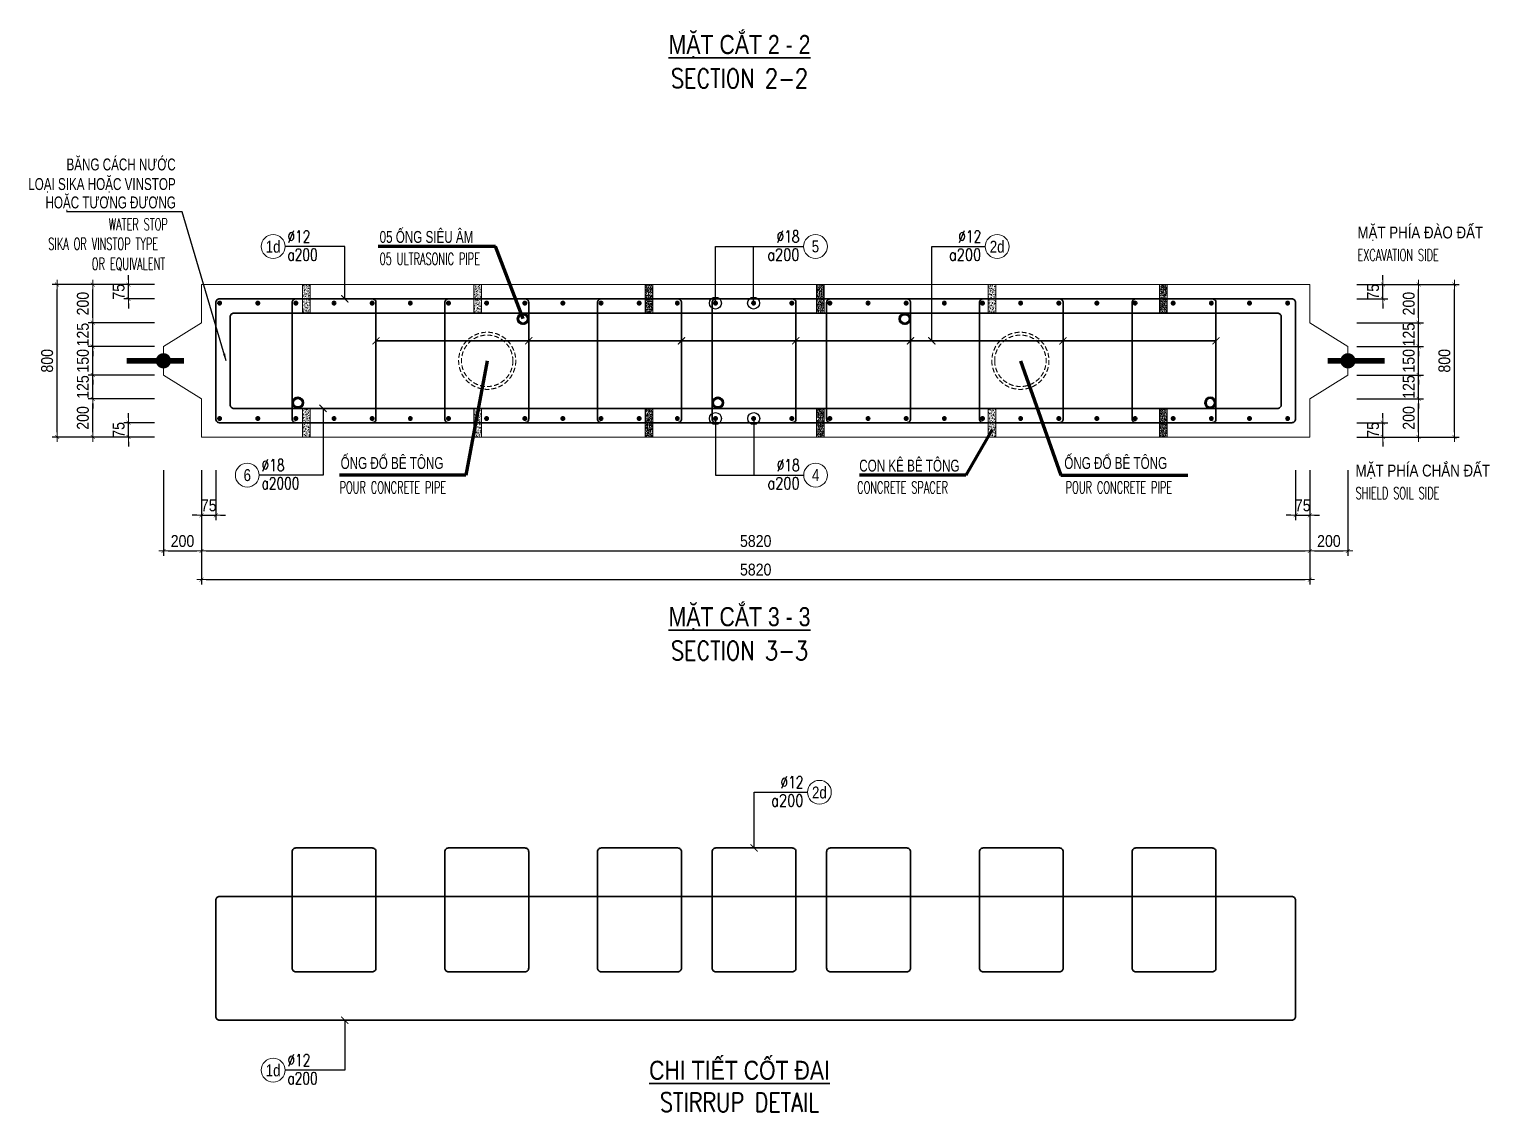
# Model space of a CAD drawing. Header units: millimetres. Extents: x -642477 to 1168880, y -27982 to 330379.
# Drawn here: x 450159 to 473168, y 67599 to 84645 of the extents above; entities that cross this region are included whole.
import ezdxf
from ezdxf.enums import TextEntityAlignment as Align

# ---------------------------------------------------------------- set-up
doc = ezdxf.new("R2010")
doc.units = ezdxf.units.MM
doc.linetypes.add('HIDDEN', pattern=[0.375, 0.25, -0.125])
doc.layers.get('0').update_dxf_attribs({"lineweight": 20})
doc.layers.get('Defpoints').update_dxf_attribs({"color": 151, "lineweight": 9})
for name, color, linetype, lineweight in [('NDC_S_BREAK-LINE', 1, 'Continuous', 15), ('NDC_S_DIAPHGRAM WALL', 3, 'Continuous', 20), ('NDC_S_DIM', 1, 'Continuous', 15), ('NDC_S_ENG TITLE', 3, 'Continuous', 20), ('NDC_S_HATCH MATERIAL', 8, 'Continuous', 13), ('NDC_S_LEADER', 1, 'Continuous', 15), ('NDC_S_LEVEL TEXT', 7, 'Continuous', 20), ('NDC_S_REBAR', 4, 'Continuous', 35), ('NDC_S_VN TEXT', 7, 'Continuous', 20), ('NDC_S_VN TITLE', 6, 'Continuous', 35)]:
    doc.layers.add(name, color=color, linetype=linetype, lineweight=lineweight)
doc.layers.add('NDC_S_REBAR DES.', color=2, linetype='Continuous')
doc.styles.add('ARIAL', font='arial.ttf', dxfattribs={"width": 0.8})
doc.styles.add('NDC_ARIAL', font='arial.ttf', dxfattribs={"width": 0.85})
doc.styles.add('NDC_DIM', font='', dxfattribs={"width": 0.75})
doc.styles.add('NDC_EN TXT', font='romans.shx', dxfattribs={"width": 0.8})
doc.styles.get('NDC_DIM').set_extended_font_data('Dotum')
doc.dimstyles.new('A1-NDC-1-25 (x3)', dxfattribs={"dimscale": 75, "dimtxt": 2.5, "dimasz": 1, "dimexe": 1, "dimexo": 0, "dimgap": 0.8, "dimtad": 1, "dimdec": 0, "dimlfac": 0.333333, "dimdsep": 46, "dimtxsty": 'NDC_ARIAL', "dimblk": 'DIMMARK', "dimcen": 49999.938995, "dimdle": 1.5, "dimclrd": 1, "dimclre": 1, "dimclrt": 3, "dimadec": 0, "dimazin": 0, "dimtfac": 1, "dimtdec": 0, "dimtix": 1, "dimtmove": 2, "dimatfit": 3, "dimfxl": 1, "dimarcsym": 0})
doc.dimstyles.new('NDC_dim_25', dxfattribs={"dimscale": 25, "dimtxt": 2.2, "dimasz": 1.5, "dimexe": 1.5, "dimexo": 2.5, "dimgap": 1, "dimtad": 1, "dimdec": 0, "dimzin": 0, "dimdsep": 46, "dimtxsty": 'NDC_DIM', "dimblk": 'DIMMARK', "dimcen": 0.09, "dimdle": 1.2, "dimclrd": 1, "dimclre": 1, "dimclrt": 3, "dimadec": 0, "dimazin": 0, "dimtfac": 1, "dimtdec": 0, "dimtix": 1, "dimtofl": 0, "dimtmove": 0, "dimatfit": 3, "dimfxl": 6, "dimfxlon": 1, "dimtolj": 1, "dimtzin": 0, "dimarcsym": 0})

# ---------------------------------------------------------------- blocks, each defined once
blk = doc.blocks.new('DIMMARK')
at = {"layer": 'NDC_S_DIM', "color": 1}
blk.add_line((-1.5, 0), (1, 0), dxfattribs=at)
at = {"layer": 'NDC_S_DIM', "color": 2, "const_width": 0.1}
blk.add_lwpolyline([(-0.42, -0.42), (0.42, 0.42)], dxfattribs=at)
blk = doc.blocks.new('*U366')
blk.add_circle((2.5, 0), 2.5)
at = {"layer": 'NDC_S_VN TEXT', "color": 3, "style": 'NDC_EN TXT'}
for tag, width, p in [('DK2', 0.75, (-0.85, 0.85)), ('KC2', 0.8, (-0.85, -2.97))]:
    blk.add_attdef(tag, text='', height=2.5, dxfattribs=dict(at, width=width)).set_placement(p, align=Align.RIGHT)
at = {"layer": 'NDC_S_VN TEXT', "color": 7, "style": 'ARIAL', "width": 0.8}
blk.add_attdef('SH3', text='', height=2.5, dxfattribs=at).set_placement((2.5, 0), align=Align.MIDDLE)
blk = doc.blocks.new('*U367')
blk.add_circle((-2.5, 0), 2.5)
at = {"layer": 'NDC_S_VN TEXT', "color": 3, "style": 'NDC_EN TXT', "width": 0.75}
for tag, p in [('DK1', (0.5, 0.85)), ('KC1', (0.5, -2.97))]:
    blk.add_attdef(tag, p, '', height=2.5, dxfattribs=at)
at = {"layer": 'NDC_S_VN TEXT', "color": 7, "style": 'ARIAL', "width": 0.8}
blk.add_attdef('SH2', text='', height=2.5, dxfattribs=at).set_placement((-2.5, 0), align=Align.MIDDLE)
blk = doc.blocks.new('Ong sieu am')
at = {"layer": 'NDC_S_HATCH MATERIAL'}
h = blk.add_hatch(dxfattribs=at)
h.set_pattern_fill('ANSI31', color=256, scale=20)
h.set_pattern_definition([(45, (0, 0), (-1.76776695, 1.76776695), [])])
h.paths.add_polyline_path([(-7119.3, 51158.9, 1), (-7179.3, 51158.9, 1)])
h.paths.add_polyline_path([(-7171.3, 51158.9, -1), (-7127.3, 51158.9, -1)], flags=16)
at = {"layer": 'NDC_S_REBAR DES.'}
for radius in [30, 22]:
    blk.add_circle((-7149.3, 51158.9), radius, dxfattribs=at)
blk = doc.blocks.new('ong do BT')
at = {"layer": 'NDC_S_HATCH MATERIAL', "linetype": 'HIDDEN', "ltscale": 100}
for radius in [150, 135]:
    blk.add_circle((-6323.7, 51237.8), radius, dxfattribs=at)
blk = doc.blocks.new('con ke BT')
at = {"layer": 'NDC_S_HATCH MATERIAL'}
h = blk.add_hatch(dxfattribs=at)
h.set_pattern_fill('AR-CONC', color=256, scale=2)
h.set_pattern_definition([(50, (0, 0), (14.3452037, -1.2550427), [1.5, -16.5]), (355, (0, 0), (-2.7750267, 15.0438427), [1.2, -13.2]), (100.451444, (1.195, -0.105), (11.570177, 13.7888), [1.274804, -14.0228422]), (46.1842, (0, 4), (21.3448266, -3.3103856), [2.25, -24.75]), (96.635635, (1.779, 3.724), (18.693239, 19.482372), [1.912207, -21.034275]), (351.184164, (0, 4), (18.693239, 19.482372), [1.8, -19.8]), (21, (2, 3), (11.938141, -8.0523778), [1.5, -16.5]), (326, (2, 3), (4.8663066, 14.503001), [1.2, -13.2]), (71.451445, (2.995, 2.329), (16.8044475, 6.450623), [1.274804, -14.0228422]), (37.5, (0, 0), (0.2431971, 6.6578771), [0, -13.04, 0, -13.4, 0, -13.25]), (7.5, (0, 0), (5.2613907, 7.8882342), [0, -7.64, 0, -12.74, 0, -5.05]), (327.5, (-4.46, 0), (10.6764487, -0.45109743), [0, -5, 0, -15.6, 0, -20.7]), (317.5, (-6.46, 0), (11.6637234, 2.0020996), [0, -6.5, 0, -10.36, 0, -14.7])])
h.paths.add_polyline_path([(-7076.9, 51430.9), (-7116.9, 51430.9), (-7116.9, 51280.9), (-7076.9, 51280.9)])
at = {"layer": 'NDC_S_BREAK-LINE'}
blk.add_lwpolyline([(-7116.9, 51430.9), (-7116.9, 51280.9), (-7076.9, 51280.9), (-7076.9, 51430.9)], close=True, dxfattribs=at)
blk = doc.blocks.new('*U731')
at = {"layer": 'NDC_S_LEADER', "xscale": 3, "yscale": 3, "zscale": 3}
blk.add_blockref('con ke BT', (21291, -154068), dxfattribs=at)
blk = doc.blocks.new('*U732')
at = {"layer": 'NDC_S_DIM', "color": 0, "linetype": 'ByBlock', "lineweight": -2, "transparency": 16777216}
for p in [(0, 0), (2700, 0), (5400, 0), (8100, 0), (10800, 0), (13500, 0)]:
    blk.add_blockref('*U731', p, dxfattribs=at)
blk = doc.blocks.new('*U733')
at = {"layer": 'NDC_S_LEADER', "xscale": 3, "yscale": 3, "zscale": 3}
blk.add_blockref('con ke BT', (21291, -154068), dxfattribs=at)
blk = doc.blocks.new('*U734')
at = {"layer": 'NDC_S_DIM', "color": 0, "linetype": 'ByBlock', "lineweight": -2, "transparency": 16777216}
for p in [(0, 0), (2700, 0), (5400, 0), (8100, 0), (10800, 0), (13500, 0)]:
    blk.add_blockref('*U733', p, dxfattribs=at)
blk = doc.blocks.new('kata_block_THEP')
at = {"layer": 'NDC_S_REBAR', "color": 0}
for p, q in [((-0.5, 0), (0.5, 0)), ((-0.35, 0.35), (0.35, -0.35)), ((0.35, 0.35), (-0.35, -0.35)), ((0, 0.5), (0, -0.5))]:
    blk.add_line(p, q, dxfattribs=at)
at = {"layer": 'NDC_S_REBAR', "color": 0, "const_width": 0.0833}
blk.add_lwpolyline([(-0.5, 0, 1), (0.5, 0, 1), (-0.5, 0, 1)], format="xyb", dxfattribs=at)
blk = doc.blocks.new('*U735')
at = {"layer": 'NDC_S_REBAR', "ltscale": 80, "xscale": 72, "yscale": 72, "zscale": 72}
blk.add_blockref('kata_block_THEP', (0, 0), dxfattribs=at)
blk = doc.blocks.new('*U736')
at = {"layer": 'NDC_S_LEVEL TEXT', "color": 0, "linetype": 'ByBlock', "lineweight": -2, "transparency": 16777216}
for p in [(0, 0), (600.9, 0), (1201.8, 0), (1802.7, 0), (2403.6, 0), (3004.5, 0), (3605.4, 0), (4206.3, 0), (4807.2, 0), (5408.1, 0), (6009, 0), (6609.9, 0), (7210.8, 0), (7811.7, 0), (8412.6, 0), (9013.5, 0), (9614.4, 0), (10215.3, 0), (10816.2, 0), (11417.1, 0), (12018, 0), (12618.9, 0), (13219.8, 0), (13820.7, 0), (14421.6, 0), (15022.5, 0), (15623.4, 0), (16224.3, 0), (16825.2, 0)]:
    blk.add_blockref('*U735', p, dxfattribs=at)
blk = doc.blocks.new('*D737')
at = {"layer": 'Defpoints', "color": 0, "ltscale": 100, "transparency": 16777216}
for p in [(471076, 78824), (472047, 78824), (471076, 78224)]:
    blk.add_point(p, dxfattribs=at)
at = {"layer": 'NDC_S_DIM', "color": 1, "lineweight": -2, "ltscale": 100, "transparency": 16777216}
for p, q in [((471076, 78824), (472122, 78824)), ((472047, 78299), (472047, 78749)), ((471076, 78224), (472122, 78224))]:
    blk.add_line(p, q, dxfattribs=at)
at = {"layer": 'NDC_S_DIM', "color": 1, "lineweight": -2, "ltscale": 100, "transparency": 16777216, "xscale": 75, "yscale": 75, "zscale": 75}
for p, rotation in [((472047, 78824), 90), ((472047, 78224), 270)]:
    blk.add_blockref('DIMMARK', p, dxfattribs=dict(at, rotation=rotation))
at = {"layer": 'NDC_S_DIM', "color": 3, "ltscale": 100, "transparency": 16777216, "insert": (471892, 78524), "char_height": 187.5, "attachment_point": 5, "rotation": 90, "style": 'NDC_ARIAL'}
blk.add_mtext('200', dxfattribs=at)
blk = doc.blocks.new('*D738')
at = {"layer": 'Defpoints', "color": 0, "ltscale": 100, "transparency": 16777216}
for p in [(471076, 79199), (472047, 79199), (471076, 78824)]:
    blk.add_point(p, dxfattribs=at)
at = {"layer": 'NDC_S_DIM', "color": 1, "lineweight": -2, "ltscale": 100, "transparency": 16777216}
for p, q in [((471076, 79199), (472122, 79199)), ((472047, 79274), (472047, 79349)), ((472047, 78824), (472047, 79199)), ((471076, 78824), (472122, 78824)), ((472047, 78749), (472047, 78674))]:
    blk.add_line(p, q, dxfattribs=at)
at = {"layer": 'NDC_S_DIM', "color": 1, "lineweight": -2, "ltscale": 100, "transparency": 16777216, "xscale": 75, "yscale": 75, "zscale": 75}
for p, rotation in [((472047, 79199), 270), ((472047, 78824), 90)]:
    blk.add_blockref('DIMMARK', p, dxfattribs=dict(at, rotation=rotation))
at = {"layer": 'NDC_S_DIM', "color": 3, "ltscale": 100, "transparency": 16777216, "insert": (471892, 79011), "char_height": 187.5, "attachment_point": 5, "rotation": 90, "style": 'NDC_ARIAL'}
blk.add_mtext('125', dxfattribs=at)
blk = doc.blocks.new('*D739')
at = {"layer": 'Defpoints', "color": 0, "ltscale": 100, "transparency": 16777216}
for p in [(471076, 79649), (472047, 79649), (471076, 79199)]:
    blk.add_point(p, dxfattribs=at)
at = {"layer": 'NDC_S_DIM', "color": 1, "lineweight": -2, "ltscale": 100, "transparency": 16777216}
for p, q in [((471076, 79649), (472122, 79649)), ((472047, 79724), (472047, 79799)), ((472047, 79199), (472047, 79649)), ((471076, 79199), (472122, 79199)), ((472047, 79124), (472047, 79049))]:
    blk.add_line(p, q, dxfattribs=at)
at = {"layer": 'NDC_S_DIM', "color": 1, "lineweight": -2, "ltscale": 100, "transparency": 16777216, "xscale": 75, "yscale": 75, "zscale": 75}
for p, rotation in [((472047, 79649), 270), ((472047, 79199), 90)]:
    blk.add_blockref('DIMMARK', p, dxfattribs=dict(at, rotation=rotation))
at = {"layer": 'NDC_S_DIM', "color": 3, "ltscale": 100, "transparency": 16777216, "insert": (471892, 79424), "char_height": 187.5, "attachment_point": 5, "rotation": 90, "style": 'NDC_ARIAL'}
blk.add_mtext('150', dxfattribs=at)
blk = doc.blocks.new('*D740')
at = {"layer": 'Defpoints', "color": 0, "ltscale": 100, "transparency": 16777216}
for p in [(471076, 80024), (472047, 80024), (471076, 79649)]:
    blk.add_point(p, dxfattribs=at)
at = {"layer": 'NDC_S_DIM', "color": 1, "lineweight": -2, "ltscale": 100, "transparency": 16777216}
for p, q in [((472047, 80099), (472047, 80174)), ((471076, 80024), (472122, 80024)), ((472047, 79649), (472047, 80024)), ((471076, 79649), (472122, 79649)), ((472047, 79574), (472047, 79499))]:
    blk.add_line(p, q, dxfattribs=at)
at = {"layer": 'NDC_S_DIM', "color": 1, "lineweight": -2, "ltscale": 100, "transparency": 16777216, "xscale": 75, "yscale": 75, "zscale": 75}
for p, rotation in [((472047, 80024), 270), ((472047, 79649), 90)]:
    blk.add_blockref('DIMMARK', p, dxfattribs=dict(at, rotation=rotation))
at = {"layer": 'NDC_S_DIM', "color": 3, "ltscale": 100, "transparency": 16777216, "insert": (471892, 79836), "char_height": 187.5, "attachment_point": 5, "rotation": 90, "style": 'NDC_ARIAL'}
blk.add_mtext('125', dxfattribs=at)
blk = doc.blocks.new('*D741')
at = {"layer": 'Defpoints', "color": 0, "ltscale": 100, "transparency": 16777216}
for p in [(471076, 80624), (472047, 80624), (471076, 80024)]:
    blk.add_point(p, dxfattribs=at)
at = {"layer": 'NDC_S_DIM', "color": 1, "lineweight": -2, "ltscale": 100, "transparency": 16777216}
for p, q in [((471076, 80624), (472122, 80624)), ((472047, 80099), (472047, 80549)), ((471076, 80024), (472122, 80024))]:
    blk.add_line(p, q, dxfattribs=at)
at = {"layer": 'NDC_S_DIM', "color": 1, "lineweight": -2, "ltscale": 100, "transparency": 16777216, "xscale": 75, "yscale": 75, "zscale": 75}
for p, rotation in [((472047, 80624), 90), ((472047, 80024), 270)]:
    blk.add_blockref('DIMMARK', p, dxfattribs=dict(at, rotation=rotation))
at = {"layer": 'NDC_S_DIM', "color": 3, "ltscale": 100, "transparency": 16777216, "insert": (471892, 80324), "char_height": 187.5, "attachment_point": 5, "rotation": 90, "style": 'NDC_ARIAL'}
blk.add_mtext('200', dxfattribs=at)
blk = doc.blocks.new('*D742')
at = {"layer": 'Defpoints', "color": 0, "ltscale": 100, "transparency": 16777216}
for p in [(471076, 80624), (472610, 80624), (471076, 78224)]:
    blk.add_point(p, dxfattribs=at)
at = {"layer": 'NDC_S_DIM', "color": 1, "lineweight": -2, "ltscale": 100, "transparency": 16777216}
for p, q in [((471076, 80624), (472685, 80624)), ((472610, 78299), (472610, 80549)), ((471076, 78224), (472685, 78224))]:
    blk.add_line(p, q, dxfattribs=at)
at = {"layer": 'NDC_S_DIM', "color": 1, "lineweight": -2, "ltscale": 100, "transparency": 16777216, "xscale": 75, "yscale": 75, "zscale": 75}
for p, rotation in [((472610, 80624), 90), ((472610, 78224), 270)]:
    blk.add_blockref('DIMMARK', p, dxfattribs=dict(at, rotation=rotation))
at = {"layer": 'NDC_S_DIM', "color": 3, "ltscale": 100, "transparency": 16777216, "insert": (472454, 79424), "char_height": 187.5, "attachment_point": 5, "rotation": 90, "style": 'NDC_ARIAL'}
blk.add_mtext('800', dxfattribs=at)
blk = doc.blocks.new('*D743')
at = {"layer": 'Defpoints', "color": 0, "ltscale": 100, "transparency": 16777216}
for p in [(471076, 78449), (471485, 78449), (471076, 78224)]:
    blk.add_point(p, dxfattribs=at)
at = {"layer": 'NDC_S_DIM', "color": 1, "lineweight": -2, "ltscale": 100, "transparency": 16777216}
for p, q in [((471485, 78524), (471485, 78599)), ((471076, 78449), (471560, 78449)), ((471485, 78224), (471485, 78449)), ((471076, 78224), (471560, 78224)), ((471485, 78149), (471485, 78074))]:
    blk.add_line(p, q, dxfattribs=at)
at = {"layer": 'NDC_S_DIM', "color": 1, "lineweight": -2, "ltscale": 100, "transparency": 16777216, "xscale": 75, "yscale": 75, "zscale": 75}
for p, rotation in [((471485, 78449), 270), ((471485, 78224), 90)]:
    blk.add_blockref('DIMMARK', p, dxfattribs=dict(at, rotation=rotation))
at = {"layer": 'NDC_S_DIM', "color": 3, "ltscale": 100, "transparency": 16777216, "insert": (471330, 78336), "char_height": 187.5, "attachment_point": 5, "rotation": 90, "style": 'NDC_ARIAL'}
blk.add_mtext('75', dxfattribs=at)
blk = doc.blocks.new('*D744')
at = {"layer": 'Defpoints', "color": 0, "ltscale": 100, "transparency": 16777216}
for p in [(471076, 80624), (471485, 80624), (471076, 80399)]:
    blk.add_point(p, dxfattribs=at)
at = {"layer": 'NDC_S_DIM', "color": 1, "lineweight": -2, "ltscale": 100, "transparency": 16777216}
for p, q in [((471485, 80699), (471485, 80774)), ((471076, 80624), (471560, 80624)), ((471485, 80399), (471485, 80624)), ((471076, 80399), (471560, 80399)), ((471485, 80324), (471485, 80249))]:
    blk.add_line(p, q, dxfattribs=at)
at = {"layer": 'NDC_S_DIM', "color": 1, "lineweight": -2, "ltscale": 100, "transparency": 16777216, "xscale": 75, "yscale": 75, "zscale": 75}
for p, rotation in [((471485, 80624), 270), ((471485, 80399), 90)]:
    blk.add_blockref('DIMMARK', p, dxfattribs=dict(at, rotation=rotation))
at = {"layer": 'NDC_S_DIM', "color": 3, "ltscale": 100, "transparency": 16777216, "insert": (471330, 80511), "char_height": 187.5, "attachment_point": 5, "rotation": 90, "style": 'NDC_ARIAL'}
blk.add_mtext('75', dxfattribs=at)
blk = doc.blocks.new('*D745')
at = {"layer": 'Defpoints', "color": 0, "ltscale": 100, "transparency": 16777216}
for p in [(452874, 77704), (453099, 77704), (453099, 76992)]:
    blk.add_point(p, dxfattribs=at)
at = {"layer": 'NDC_S_DIM', "color": 1, "lineweight": -2, "ltscale": 100, "transparency": 16777216}
for p, q in [((452874, 77704), (452874, 76917)), ((453099, 77704), (453099, 76917)), ((452799, 76992), (452724, 76992)), ((452874, 76992), (453099, 76992)), ((453174, 76992), (453249, 76992))]:
    blk.add_line(p, q, dxfattribs=at)
at = {"layer": 'NDC_S_DIM', "color": 1, "lineweight": -2, "ltscale": 100, "transparency": 16777216, "xscale": 75, "yscale": 75, "zscale": 75}
blk.add_blockref('DIMMARK', (452874, 76992), dxfattribs=at)
at = {"layer": 'NDC_S_DIM', "color": 1, "lineweight": -2, "ltscale": 100, "transparency": 16777216, "xscale": 75, "yscale": 75, "zscale": 75, "rotation": 180}
blk.add_blockref('DIMMARK', (453099, 76992), dxfattribs=at)
at = {"layer": 'NDC_S_DIM', "color": 3, "ltscale": 100, "transparency": 16777216, "insert": (452987, 77147), "char_height": 187.5, "attachment_point": 5, "style": 'NDC_ARIAL'}
blk.add_mtext('75', dxfattribs=at)
blk = doc.blocks.new('*D746')
at = {"layer": 'Defpoints', "color": 0, "ltscale": 100, "transparency": 16777216}
for p in [(470109, 77704), (470334, 77704), (470334, 76992)]:
    blk.add_point(p, dxfattribs=at)
at = {"layer": 'NDC_S_DIM', "color": 1, "lineweight": -2, "ltscale": 100, "transparency": 16777216}
for p, q in [((470109, 77704), (470109, 76917)), ((470334, 77704), (470334, 76917)), ((470034, 76992), (469959, 76992)), ((470109, 76992), (470334, 76992)), ((470409, 76992), (470484, 76992))]:
    blk.add_line(p, q, dxfattribs=at)
at = {"layer": 'NDC_S_DIM', "color": 1, "lineweight": -2, "ltscale": 100, "transparency": 16777216, "xscale": 75, "yscale": 75, "zscale": 75}
blk.add_blockref('DIMMARK', (470109, 76992), dxfattribs=at)
at = {"layer": 'NDC_S_DIM', "color": 1, "lineweight": -2, "ltscale": 100, "transparency": 16777216, "xscale": 75, "yscale": 75, "zscale": 75, "rotation": 180}
blk.add_blockref('DIMMARK', (470334, 76992), dxfattribs=at)
at = {"layer": 'NDC_S_DIM', "color": 3, "ltscale": 100, "transparency": 16777216, "insert": (470222, 77147), "char_height": 187.5, "attachment_point": 5, "style": 'NDC_ARIAL'}
blk.add_mtext('75', dxfattribs=at)
blk = doc.blocks.new('*D747')
at = {"layer": 'Defpoints', "color": 0, "ltscale": 100, "transparency": 16777216}
for p in [(452274, 77704), (452874, 77704), (452874, 76429)]:
    blk.add_point(p, dxfattribs=at)
at = {"layer": 'NDC_S_DIM', "color": 1, "lineweight": -2, "ltscale": 100, "transparency": 16777216}
for p, q in [((452274, 77704), (452274, 76354)), ((452874, 77704), (452874, 76354)), ((452349, 76429), (452799, 76429))]:
    blk.add_line(p, q, dxfattribs=at)
at = {"layer": 'NDC_S_DIM', "color": 1, "lineweight": -2, "ltscale": 100, "transparency": 16777216, "xscale": 75, "yscale": 75, "zscale": 75, "rotation": 180}
blk.add_blockref('DIMMARK', (452274, 76429), dxfattribs=at)
at = {"layer": 'NDC_S_DIM', "color": 1, "lineweight": -2, "ltscale": 100, "transparency": 16777216, "xscale": 75, "yscale": 75, "zscale": 75}
blk.add_blockref('DIMMARK', (452874, 76429), dxfattribs=at)
at = {"layer": 'NDC_S_DIM', "color": 3, "ltscale": 100, "transparency": 16777216, "insert": (452574, 76585), "char_height": 187.5, "attachment_point": 5, "style": 'NDC_ARIAL'}
blk.add_mtext('200', dxfattribs=at)
blk = doc.blocks.new('*D748')
at = {"layer": 'Defpoints', "color": 0, "ltscale": 100, "transparency": 16777216}
for p in [(452874, 77704), (470334, 77704), (470334, 76429)]:
    blk.add_point(p, dxfattribs=at)
at = {"layer": 'NDC_S_DIM', "color": 1, "lineweight": -2, "ltscale": 100, "transparency": 16777216}
for p, q in [((452874, 77704), (452874, 76354)), ((470334, 77704), (470334, 76354)), ((452949, 76429), (470259, 76429))]:
    blk.add_line(p, q, dxfattribs=at)
at = {"layer": 'NDC_S_DIM', "color": 1, "lineweight": -2, "ltscale": 100, "transparency": 16777216, "xscale": 75, "yscale": 75, "zscale": 75, "rotation": 180}
blk.add_blockref('DIMMARK', (452874, 76429), dxfattribs=at)
at = {"layer": 'NDC_S_DIM', "color": 1, "lineweight": -2, "ltscale": 100, "transparency": 16777216, "xscale": 75, "yscale": 75, "zscale": 75}
blk.add_blockref('DIMMARK', (470334, 76429), dxfattribs=at)
at = {"layer": 'NDC_S_DIM', "color": 3, "ltscale": 100, "transparency": 16777216, "insert": (461604, 76585), "char_height": 187.5, "attachment_point": 5, "style": 'NDC_ARIAL'}
blk.add_mtext('5820', dxfattribs=at)
blk = doc.blocks.new('*D749')
at = {"layer": 'Defpoints', "color": 0, "ltscale": 100, "transparency": 16777216}
for p in [(470334, 77704), (470934, 77704), (470934, 76429)]:
    blk.add_point(p, dxfattribs=at)
at = {"layer": 'NDC_S_DIM', "color": 1, "lineweight": -2, "ltscale": 100, "transparency": 16777216}
for p, q in [((470334, 77704), (470334, 76354)), ((470934, 77704), (470934, 76354)), ((470409, 76429), (470859, 76429))]:
    blk.add_line(p, q, dxfattribs=at)
at = {"layer": 'NDC_S_DIM', "color": 1, "lineweight": -2, "ltscale": 100, "transparency": 16777216, "xscale": 75, "yscale": 75, "zscale": 75, "rotation": 180}
blk.add_blockref('DIMMARK', (470334, 76429), dxfattribs=at)
at = {"layer": 'NDC_S_DIM', "color": 1, "lineweight": -2, "ltscale": 100, "transparency": 16777216, "xscale": 75, "yscale": 75, "zscale": 75}
blk.add_blockref('DIMMARK', (470934, 76429), dxfattribs=at)
at = {"layer": 'NDC_S_DIM', "color": 3, "ltscale": 100, "transparency": 16777216, "insert": (470634, 76585), "char_height": 187.5, "attachment_point": 5, "style": 'NDC_ARIAL'}
blk.add_mtext('200', dxfattribs=at)
blk = doc.blocks.new('*D750')
at = {"layer": 'Defpoints', "color": 0, "ltscale": 100, "transparency": 16777216}
for p in [(452874, 77704), (470334, 77704), (470334, 75979)]:
    blk.add_point(p, dxfattribs=at)
at = {"layer": 'NDC_S_DIM', "color": 1, "lineweight": -2, "ltscale": 100, "transparency": 16777216}
for p, q in [((452874, 77704), (452874, 75904)), ((470334, 77704), (470334, 75904)), ((452949, 75979), (470259, 75979))]:
    blk.add_line(p, q, dxfattribs=at)
at = {"layer": 'NDC_S_DIM', "color": 1, "lineweight": -2, "ltscale": 100, "transparency": 16777216, "xscale": 75, "yscale": 75, "zscale": 75, "rotation": 180}
blk.add_blockref('DIMMARK', (452874, 75979), dxfattribs=at)
at = {"layer": 'NDC_S_DIM', "color": 1, "lineweight": -2, "ltscale": 100, "transparency": 16777216, "xscale": 75, "yscale": 75, "zscale": 75}
blk.add_blockref('DIMMARK', (470334, 75979), dxfattribs=at)
at = {"layer": 'NDC_S_DIM', "color": 3, "ltscale": 100, "transparency": 16777216, "insert": (461604, 76135), "char_height": 187.5, "attachment_point": 5, "style": 'NDC_ARIAL'}
blk.add_mtext('5820', dxfattribs=at)
blk = doc.blocks.new('*D751')
at = {"layer": 'Defpoints', "color": 0, "ltscale": 100, "transparency": 16777216}
for p in [(451161, 78824), (452132, 78824), (452132, 78224)]:
    blk.add_point(p, dxfattribs=at)
at = {"layer": 'NDC_S_DIM', "color": 1, "lineweight": -2, "ltscale": 100, "transparency": 16777216}
for p, q in [((452132, 78824), (451086, 78824)), ((451161, 78299), (451161, 78749)), ((452132, 78224), (451086, 78224))]:
    blk.add_line(p, q, dxfattribs=at)
at = {"layer": 'NDC_S_DIM', "color": 1, "lineweight": -2, "ltscale": 100, "transparency": 16777216, "xscale": 75, "yscale": 75, "zscale": 75}
for p, rotation in [((451161, 78824), 90), ((451161, 78224), 270)]:
    blk.add_blockref('DIMMARK', p, dxfattribs=dict(at, rotation=rotation))
at = {"layer": 'NDC_S_DIM', "color": 3, "ltscale": 100, "transparency": 16777216, "insert": (451005, 78524), "char_height": 187.5, "attachment_point": 5, "rotation": 90, "style": 'NDC_ARIAL'}
blk.add_mtext('200', dxfattribs=at)
blk = doc.blocks.new('*D752')
at = {"layer": 'Defpoints', "color": 0, "ltscale": 100, "transparency": 16777216}
for p in [(451161, 79199), (452132, 79199), (452132, 78824)]:
    blk.add_point(p, dxfattribs=at)
at = {"layer": 'NDC_S_DIM', "color": 1, "lineweight": -2, "ltscale": 100, "transparency": 16777216}
for p, q in [((452132, 79199), (451086, 79199)), ((451161, 79274), (451161, 79349)), ((451161, 78824), (451161, 79199)), ((452132, 78824), (451086, 78824)), ((451161, 78749), (451161, 78674))]:
    blk.add_line(p, q, dxfattribs=at)
at = {"layer": 'NDC_S_DIM', "color": 1, "lineweight": -2, "ltscale": 100, "transparency": 16777216, "xscale": 75, "yscale": 75, "zscale": 75}
for p, rotation in [((451161, 79199), 270), ((451161, 78824), 90)]:
    blk.add_blockref('DIMMARK', p, dxfattribs=dict(at, rotation=rotation))
at = {"layer": 'NDC_S_DIM', "color": 3, "ltscale": 100, "transparency": 16777216, "insert": (451005, 79011), "char_height": 187.5, "attachment_point": 5, "rotation": 90, "style": 'NDC_ARIAL'}
blk.add_mtext('125', dxfattribs=at)
blk = doc.blocks.new('*D753')
at = {"layer": 'Defpoints', "color": 0, "ltscale": 100, "transparency": 16777216}
for p in [(451161, 79649), (452132, 79649), (452132, 79199)]:
    blk.add_point(p, dxfattribs=at)
at = {"layer": 'NDC_S_DIM', "color": 1, "lineweight": -2, "ltscale": 100, "transparency": 16777216}
for p, q in [((452132, 79649), (451086, 79649)), ((451161, 79724), (451161, 79799)), ((451161, 79199), (451161, 79649)), ((452132, 79199), (451086, 79199)), ((451161, 79124), (451161, 79049))]:
    blk.add_line(p, q, dxfattribs=at)
at = {"layer": 'NDC_S_DIM', "color": 1, "lineweight": -2, "ltscale": 100, "transparency": 16777216, "xscale": 75, "yscale": 75, "zscale": 75}
for p, rotation in [((451161, 79649), 270), ((451161, 79199), 90)]:
    blk.add_blockref('DIMMARK', p, dxfattribs=dict(at, rotation=rotation))
at = {"layer": 'NDC_S_DIM', "color": 3, "ltscale": 100, "transparency": 16777216, "insert": (451005, 79424), "char_height": 187.5, "attachment_point": 5, "rotation": 90, "style": 'NDC_ARIAL'}
blk.add_mtext('150', dxfattribs=at)
blk = doc.blocks.new('*D754')
at = {"layer": 'Defpoints', "color": 0, "ltscale": 100, "transparency": 16777216}
for p in [(451161, 80024), (452132, 80024), (452132, 79649)]:
    blk.add_point(p, dxfattribs=at)
at = {"layer": 'NDC_S_DIM', "color": 1, "lineweight": -2, "ltscale": 100, "transparency": 16777216}
for p, q in [((451161, 80099), (451161, 80174)), ((452132, 80024), (451086, 80024)), ((451161, 79649), (451161, 80024)), ((452132, 79649), (451086, 79649)), ((451161, 79574), (451161, 79499))]:
    blk.add_line(p, q, dxfattribs=at)
at = {"layer": 'NDC_S_DIM', "color": 1, "lineweight": -2, "ltscale": 100, "transparency": 16777216, "xscale": 75, "yscale": 75, "zscale": 75}
for p, rotation in [((451161, 80024), 270), ((451161, 79649), 90)]:
    blk.add_blockref('DIMMARK', p, dxfattribs=dict(at, rotation=rotation))
at = {"layer": 'NDC_S_DIM', "color": 3, "ltscale": 100, "transparency": 16777216, "insert": (451005, 79836), "char_height": 187.5, "attachment_point": 5, "rotation": 90, "style": 'NDC_ARIAL'}
blk.add_mtext('125', dxfattribs=at)
blk = doc.blocks.new('*D755')
at = {"layer": 'Defpoints', "color": 0, "ltscale": 100, "transparency": 16777216}
for p in [(451161, 80624), (452132, 80624), (452132, 80024)]:
    blk.add_point(p, dxfattribs=at)
at = {"layer": 'NDC_S_DIM', "color": 1, "lineweight": -2, "ltscale": 100, "transparency": 16777216}
for p, q in [((452132, 80624), (451086, 80624)), ((451161, 80099), (451161, 80549)), ((452132, 80024), (451086, 80024))]:
    blk.add_line(p, q, dxfattribs=at)
at = {"layer": 'NDC_S_DIM', "color": 1, "lineweight": -2, "ltscale": 100, "transparency": 16777216, "xscale": 75, "yscale": 75, "zscale": 75}
for p, rotation in [((451161, 80624), 90), ((451161, 80024), 270)]:
    blk.add_blockref('DIMMARK', p, dxfattribs=dict(at, rotation=rotation))
at = {"layer": 'NDC_S_DIM', "color": 3, "ltscale": 100, "transparency": 16777216, "insert": (451005, 80324), "char_height": 187.5, "attachment_point": 5, "rotation": 90, "style": 'NDC_ARIAL'}
blk.add_mtext('200', dxfattribs=at)
blk = doc.blocks.new('*D756')
at = {"layer": 'Defpoints', "color": 0, "ltscale": 100, "transparency": 16777216}
for p in [(450598, 80624), (452132, 80624), (452132, 78224)]:
    blk.add_point(p, dxfattribs=at)
at = {"layer": 'NDC_S_DIM', "color": 1, "lineweight": -2, "ltscale": 100, "transparency": 16777216}
for p, q in [((452132, 80624), (450523, 80624)), ((450598, 78299), (450598, 80549)), ((452132, 78224), (450523, 78224))]:
    blk.add_line(p, q, dxfattribs=at)
at = {"layer": 'NDC_S_DIM', "color": 1, "lineweight": -2, "ltscale": 100, "transparency": 16777216, "xscale": 75, "yscale": 75, "zscale": 75}
for p, rotation in [((450598, 80624), 90), ((450598, 78224), 270)]:
    blk.add_blockref('DIMMARK', p, dxfattribs=dict(at, rotation=rotation))
at = {"layer": 'NDC_S_DIM', "color": 3, "ltscale": 100, "transparency": 16777216, "insert": (450442, 79424), "char_height": 187.5, "attachment_point": 5, "rotation": 90, "style": 'NDC_ARIAL'}
blk.add_mtext('800', dxfattribs=at)
blk = doc.blocks.new('*D757')
at = {"layer": 'Defpoints', "color": 0, "ltscale": 100, "transparency": 16777216}
for p in [(451723, 78449), (452132, 78449), (452132, 78224)]:
    blk.add_point(p, dxfattribs=at)
at = {"layer": 'NDC_S_DIM', "color": 1, "lineweight": -2, "ltscale": 100, "transparency": 16777216}
for p, q in [((451723, 78524), (451723, 78599)), ((452132, 78449), (451648, 78449)), ((451723, 78224), (451723, 78449)), ((452132, 78224), (451648, 78224)), ((451723, 78149), (451723, 78074))]:
    blk.add_line(p, q, dxfattribs=at)
at = {"layer": 'NDC_S_DIM', "color": 1, "lineweight": -2, "ltscale": 100, "transparency": 16777216, "xscale": 75, "yscale": 75, "zscale": 75}
for p, rotation in [((451723, 78449), 270), ((451723, 78224), 90)]:
    blk.add_blockref('DIMMARK', p, dxfattribs=dict(at, rotation=rotation))
at = {"layer": 'NDC_S_DIM', "color": 3, "ltscale": 100, "transparency": 16777216, "insert": (451568, 78336), "char_height": 187.5, "attachment_point": 5, "rotation": 90, "style": 'NDC_ARIAL'}
blk.add_mtext('75', dxfattribs=at)
blk = doc.blocks.new('*D758')
at = {"layer": 'Defpoints', "color": 0, "ltscale": 100, "transparency": 16777216}
for p in [(451723, 80624), (452132, 80624), (452132, 80399)]:
    blk.add_point(p, dxfattribs=at)
at = {"layer": 'NDC_S_DIM', "color": 1, "lineweight": -2, "ltscale": 100, "transparency": 16777216}
for p, q in [((451723, 80699), (451723, 80774)), ((452132, 80624), (451648, 80624)), ((451723, 80399), (451723, 80624)), ((452132, 80399), (451648, 80399)), ((451723, 80324), (451723, 80249))]:
    blk.add_line(p, q, dxfattribs=at)
at = {"layer": 'NDC_S_DIM', "color": 1, "lineweight": -2, "ltscale": 100, "transparency": 16777216, "xscale": 75, "yscale": 75, "zscale": 75}
for p, rotation in [((451723, 80624), 270), ((451723, 80399), 90)]:
    blk.add_blockref('DIMMARK', p, dxfattribs=dict(at, rotation=rotation))
at = {"layer": 'NDC_S_DIM', "color": 3, "ltscale": 100, "transparency": 16777216, "insert": (451568, 80511), "char_height": 187.5, "attachment_point": 5, "rotation": 90, "style": 'NDC_ARIAL'}
blk.add_mtext('75', dxfattribs=at)
blk = doc.blocks.new('*U759')
at = {"layer": 'NDC_S_REBAR', "ltscale": 80, "xscale": 72, "yscale": 72, "zscale": 72}
blk.add_blockref('kata_block_THEP', (0, 0), dxfattribs=at)
blk = doc.blocks.new('*U760')
at = {"layer": 'NDC_S_LEVEL TEXT', "color": 0, "linetype": 'ByBlock', "lineweight": -2, "transparency": 16777216}
for p in [(0, 0), (600.9, 0), (1201.8, 0), (1802.7, 0), (2403.6, 0), (3004.5, 0), (3605.4, 0), (4206.3, 0), (4807.2, 0), (5408.1, 0), (6009, 0), (6609.9, 0), (7210.8, 0), (7811.7, 0), (8412.6, 0), (9013.5, 0), (9614.4, 0), (10215.3, 0), (10816.2, 0), (11417.1, 0), (12018, 0), (12618.9, 0), (13219.8, 0), (13820.7, 0), (14421.6, 0), (15022.5, 0), (15623.4, 0), (16224.3, 0), (16825.2, 0)]:
    blk.add_blockref('*U759', p, dxfattribs=at)

msp = doc.modelspace()

# ---------------------------------------------------------------- linework, layer by layer
at = {"layer": 'NDC_S_DIAPHGRAM WALL', "ltscale": 0.01}
for p, q in [((470334, 80623.9), (470334, 80023.9)), ((470334, 80023.9), (470934, 79648.9)), ((470934, 79648.9), (470934, 79198.9)), ((470934, 79198.9), (470334, 78823.9)), ((470334, 78823.9), (470334, 78223.9)), ((470334, 78223.9), (452874, 78223.9))]:
    msp.add_line(p, q, dxfattribs=at)
for points in [[(452874, 80623.9), (452874, 80023.9), (452274, 79648.9), (452274, 79198.9), (452874, 78823.9), (452874, 78223.9)], [(452874, 80623.9), (470334, 80623.9)]]:
    msp.add_lwpolyline(points, dxfattribs=at)
at = {"layer": 'NDC_S_DIAPHGRAM WALL', "ltscale": 50, "const_width": 90}
for points in [[(452596.1, 79423.9), (451696.1, 79423.9)], [(470612, 79423.9), (471512, 79423.9)]]:
    msp.add_lwpolyline(points, dxfattribs=at)
at = {"layer": 'NDC_S_DIAPHGRAM WALL', "ltscale": 50, "const_width": 120}
for points in [[(452334, 79423.9, -1), (452214, 79423.9, -1)], [(470874, 79423.9, 1), (470994, 79423.9, 1)]]:
    msp.add_lwpolyline(points, format="xyb", close=True, dxfattribs=at)
at = {"layer": 'NDC_S_REBAR'}
for points in [[(453159, 80398.9, 0.4142136), (453099, 80338.9), (453099, 78508.9, 0.4142136), (453159, 78448.9), (453159, 78448.9), (470049, 78448.9, 0.4142136), (470109, 78508.9), (470109, 80338.9, 0.4142136), (470049, 80398.9)], [(454360.9, 80398.9), (455562.2, 80398.9, -0.4142136), (455622.2, 80338.9), (455622.2, 78508.9, -0.4142136), (455562.2, 78448.9), (454360.9, 78448.9, -0.4142136), (454300.9, 78508.9), (454300.9, 80338.9, -0.4142136)], [(456766.9, 80398.9), (457968.2, 80398.9, -0.4142136), (458028.2, 80338.9), (458028.2, 78508.9, -0.4142136), (457968.2, 78448.9), (456766.9, 78448.9, -0.4142136), (456706.9, 78508.9), (456706.9, 80338.9, -0.4142136)], [(459172.9, 80398.9), (460374.2, 80398.9, -0.4142136), (460434.2, 80338.9), (460434.2, 78508.9, -0.4142136), (460374.2, 78448.9), (459172.9, 78448.9, -0.4142136), (459112.9, 78508.9), (459112.9, 80338.9, -0.4142136)], [(460977.4, 80398.9), (462178.7, 80398.9, -0.4142136), (462238.7, 80338.9), (462238.7, 78508.9, -0.4142136), (462178.7, 78448.9), (460977.4, 78448.9, -0.4142136), (460917.4, 78508.9), (460917.4, 80338.9, -0.4142136)], [(462781.9, 80398.9), (463983.2, 80398.9, -0.4142136), (464043.2, 80338.9), (464043.2, 78508.9, -0.4142136), (463983.2, 78448.9), (462781.9, 78448.9, -0.4142136), (462721.9, 78508.9), (462721.9, 80338.9, -0.4142136)], [(465187.9, 80398.9), (466389.2, 80398.9, -0.4142136), (466449.2, 80338.9), (466449.2, 78508.9, -0.4142136), (466389.2, 78448.9), (465187.9, 78448.9, -0.4142136), (465127.9, 78508.9), (465127.9, 80338.9, -0.4142136)], [(467593.9, 80398.9), (468795.2, 80398.9, -0.4142136), (468855.2, 80338.9), (468855.2, 78508.9, -0.4142136), (468795.2, 78448.9), (467593.9, 78448.9, -0.4142136), (467533.9, 78508.9), (467533.9, 80338.9, -0.4142136)], [(453384, 80173.9), (469824, 80173.9, -0.4142136), (469884, 80113.9), (469884, 78733.9, -0.4142136), (469824, 78673.9), (453384, 78673.9, -0.4142136), (453324, 78733.9), (453324, 80113.9, -0.4142136)], [(454360.9, 71752.9), (455562.2, 71752.9, -0.4142136), (455622.2, 71692.9), (455622.2, 69862.9, -0.4142136), (455562.2, 69802.9), (454360.9, 69802.9, -0.4142136), (454300.9, 69862.9), (454300.9, 71692.9, -0.4142136)], [(456766.9, 71752.9), (457968.2, 71752.9, -0.4142136), (458028.2, 71692.9), (458028.2, 69862.9, -0.4142136), (457968.2, 69802.9), (456766.9, 69802.9, -0.4142136), (456706.9, 69862.9), (456706.9, 71692.9, -0.4142136)], [(459172.9, 71752.9), (460374.2, 71752.9, -0.4142136), (460434.2, 71692.9), (460434.2, 69862.9, -0.4142136), (460374.2, 69802.9), (459172.9, 69802.9, -0.4142136), (459112.9, 69862.9), (459112.9, 71692.9, -0.4142136)], [(460977.4, 71752.9), (462178.7, 71752.9, -0.4142136), (462238.7, 71692.9), (462238.7, 69862.9, -0.4142136), (462178.7, 69802.9), (460977.4, 69802.9, -0.4142136), (460917.4, 69862.9), (460917.4, 71692.9, -0.4142136)], [(462781.9, 71752.9), (463983.2, 71752.9, -0.4142136), (464043.2, 71692.9), (464043.2, 69862.9, -0.4142136), (463983.2, 69802.9), (462781.9, 69802.9, -0.4142136), (462721.9, 69862.9), (462721.9, 71692.9, -0.4142136)], [(465187.9, 71752.9), (466389.2, 71752.9, -0.4142136), (466449.2, 71692.9), (466449.2, 69862.9, -0.4142136), (466389.2, 69802.9), (465187.9, 69802.9, -0.4142136), (465127.9, 69862.9), (465127.9, 71692.9, -0.4142136)], [(467593.9, 71752.9), (468795.2, 71752.9, -0.4142136), (468855.2, 71692.9), (468855.2, 69862.9, -0.4142136), (468795.2, 69802.9), (467593.9, 69802.9, -0.4142136), (467533.9, 69862.9), (467533.9, 71692.9, -0.4142136)], [(453159, 70989.3, 0.4142136), (453099, 70929.3), (453099, 69099.3, 0.4142136), (453159, 69039.3), (453159, 69039.3), (470049, 69039.3, 0.4142136), (470109, 69099.3), (470109, 70929.3, 0.4142136), (470049, 70989.3)]]:
    msp.add_lwpolyline(points, format="xyb", close=True, dxfattribs=at)

# ---------------------------------------------------------------- block references
at = {"layer": 'NDC_S_DIM', "ltscale": 80, "xscale": 75, "yscale": 75, "zscale": 75}
for name, p, values in [('*U367', (454189.4, 81223.9), {'SH2': '1d', 'DK1': '%%c12', 'KC1': 'a200'}), ('*U366', (462357.5, 81223.9), {'SH3': '5', 'DK2': '%%C18', 'KC2': 'a200'}), ('*U366', (465220.3, 81223.9), {'SH3': '2d', 'DK2': '%%c12', 'KC2': 'a200'}), ('*U367', (453782, 77623.9), {'SH2': '6', 'DK1': '%%C18', 'KC1': 'a2000'}), ('*U366', (462360.2, 77623.9), {'SH3': '4', 'DK2': '%%C18', 'KC2': 'a200'}), ('*U366', (462419.8, 72630), {'SH3': '2d', 'DK2': '%%c12', 'KC2': 'a200'}), ('*U367', (454189.4, 68254.1), {'SH2': '1d', 'DK1': '%%c12', 'KC1': 'a200'})]:
    msp.add_blockref(name, p, dxfattribs=at).add_auto_attribs(values)
at = {"layer": 'NDC_S_DIM'}
for name, p in [('*U732', (454524, 80398.9)), ('*U734', (454524, 78448.9))]:
    msp.add_blockref(name, p, dxfattribs=at)
at = {"layer": 'NDC_S_LEADER', "yscale": 3, "zscale": 3}
for name, p, xscale in [('Ong sieu am', (479386.1, -73392.7), 3), ('Ong sieu am', (485401.1, -73392.7), 3), ('ong do BT', (476345.3, -74289.6), 3), ('ong do BT', (446802.8, -74289.6), -3), ('Ong sieu am', (475838.8, -74712.7), 3), ('Ong sieu am', (482455.3, -74712.7), 3)]:
    msp.add_blockref(name, p, dxfattribs=dict(at, xscale=xscale))
at = {"layer": 'NDC_S_LEADER', "xscale": -3, "yscale": 3, "zscale": 3, "rotation": 180}
msp.add_blockref('Ong sieu am', (490213.1, 232240.4), dxfattribs=at)
at = {"layer": 'NDC_S_LEVEL TEXT'}
msp.add_blockref('*U760', (453158.5, 80332.9), dxfattribs=at)
at = {"layer": 'NDC_S_LEVEL TEXT', "xscale": -1, "rotation": 180}
msp.add_blockref('*U736', (453158.5, 78514.9), dxfattribs=at)

# ---------------------------------------------------------------- texts
at = {"layer": 'NDC_S_ENG TITLE', "style": 'NDC_EN TXT', "width": 0.8}
for s, p in [('SECTION 2-2', (461349.4, 83870.1)), ('SECTION 3-3', (461349.4, 74860.2)), ('STIRRUP DETAIL', (461349.4, 67748.6))]:
    msp.add_text(s, height=300, dxfattribs=at).set_placement(p, align=Align.MIDDLE)
at = {"layer": 'NDC_S_ENG TITLE', "style": 'NDC_EN TXT', "width": 0.6}
for s, p in [('WATER STOP', (451412.8, 81573.5)), ('SIKA OR VINSTOP TYPE', (450459.2, 81264.9)), ('OR EQUIVALENT', (451144.9, 80951.4)), ('05 ULTRASONIC PIPE', (455679.3, 81030.2)), ('EXCAVATION SIDE', (471083.7, 81089.5)), ('POUR CONCRETE PIPE', (455048.5, 77430.2)), ('CONCRETE SPACER', (463201.8, 77430.2)), ('POUR CONCRETE PIPE', (466487.1, 77430.2)), ('SHIELD SOIL SIDE', (471054.6, 77341))]:
    msp.add_text(s, height=187.5, dxfattribs=at).set_placement(p, align=Align.MIDDLE_LEFT)
at = {"layer": 'NDC_S_LEVEL TEXT', "style": 'NDC_ARIAL'}
for s, width, p in [('BĂNG CÁCH NƯỚC', 0.7, (450746.8, 82515.6)), ('LOẠI SIKA HOẶC VINSTOP', 0.7, (450144.1, 82207)), ('HOẶC TƯƠNG ĐƯƠNG', 0.7, (450415.8, 81917.6)), ('05 ỐNG SIÊU ÂM', 0.7, (455679.3, 81374.4)), ('MẶT PHÍA ĐÀO ĐẤT', 0.8, (471083.7, 81444.2)), ('ỐNG ĐỔ BÊ TÔNG', 0.7, (455065.2, 77814.3)), ('CON KÊ BÊ TÔNG', 0.7, (463235.7, 77773)), ('ỐNG ĐỔ BÊ TÔNG', 0.7, (466465.6, 77814.3)), ('MẶT PHÍA CHẮN ĐẤT', 0.8, (471054.6, 77695.7))]:
    msp.add_text(s, height=187.5, dxfattribs=dict(at, width=width)).set_placement(p, align=Align.MIDDLE_LEFT)
at = {"layer": 'NDC_S_VN TITLE', "style": 'NDC_ARIAL', "width": 0.8}
for s, p in [('%%UMẶT CẮT 2 - 2', (461349.4, 84416.6)), ('%%UMẶT CẮT 3 - 3', (461349.4, 75406.8)), ('%%UCHI TIẾT CỐT ĐAI', (461349.4, 68295.1))]:
    msp.add_text(s, height=300, dxfattribs=at).set_placement(p, align=Align.MIDDLE)

# ---------------------------------------------------------------- dimensions: what is measured, and where the dimension line sits
at = {"layer": 'NDC_S_DIM', "ltscale": 100}
for base, p1, p2, picture, middle in [((451723.1, 80623.9), (452132.1, 80398.9), (452132.1, 80623.9), '*D758', (451567.7, 80511.4)), ((471484.9, 80623.9), (471076, 80398.9), (471076, 80623.9), '*D744', (471329.6, 80511.4)), ((450598.1, 80623.9), (452132.1, 78223.9), (452132.1, 80623.9), '*D756', (450442.4, 79423.9)), ((451160.6, 80623.9), (452132.1, 80023.9), (452132.1, 80623.9), '*D755', (451004.9, 80323.9)), ((472047.4, 80623.9), (471076, 80023.9), (471076, 80623.9), '*D741', (471891.7, 80323.9)), ((472609.9, 80623.9), (471076, 78223.9), (471076, 80623.9), '*D742', (472454.2, 79423.9)), ((451160.6, 80023.9), (452132.1, 79648.9), (452132.1, 80023.9), '*D754', (451004.9, 79836.4)), ((472047.4, 80023.9), (471076, 79648.9), (471076, 80023.9), '*D740', (471891.7, 79836.4)), ((451160.6, 79648.9), (452132.1, 79198.9), (452132.1, 79648.9), '*D753', (451004.9, 79423.9)), ((472047.4, 79648.9), (471076, 79198.9), (471076, 79648.9), '*D739', (471891.7, 79423.9)), ((451160.6, 79198.9), (452132.1, 78823.9), (452132.1, 79198.9), '*D752', (451004.9, 79011.4)), ((472047.4, 79198.9), (471076, 78823.9), (471076, 79198.9), '*D738', (471891.7, 79011.4)), ((451160.6, 78823.9), (452132.1, 78223.9), (452132.1, 78823.9), '*D751', (451004.9, 78523.9)), ((472047.4, 78823.9), (471076, 78223.9), (471076, 78823.9), '*D737', (471891.7, 78523.9)), ((451723.1, 78448.9), (452132.1, 78223.9), (452132.1, 78448.9), '*D757', (451567.7, 78336.4)), ((471484.9, 78448.9), (471076, 78223.9), (471076, 78448.9), '*D743', (471329.6, 78336.4))]:
    dim = msp.add_linear_dim(base=base, p1=p1, p2=p2, angle=90, dimstyle='A1-NDC-1-25 (x3)', dxfattribs=at)
    dim.commit()
    dim.dimension.update_dxf_attribs({"geometry": picture, "text_midpoint": middle})
for base, p1, p2, picture, middle in [((452874, 76429.2), (452274, 77703.9), (452874, 77703.9), '*D747', (452574, 76584.9)), ((453099, 76991.7), (452874, 77703.9), (453099, 77703.9), '*D745', (452986.5, 77147)), ((470334, 76429.2), (452874, 77703.9), (470334, 77703.9), '*D748', (461604, 76584.9)), ((470334, 75979.2), (452874, 77703.9), (470334, 77703.9), '*D750', (461604, 76134.9)), ((470334, 76991.7), (470109, 77703.9), (470334, 77703.9), '*D746', (470221.5, 77147)), ((470934, 76429.2), (470334, 77703.9), (470934, 77703.9), '*D749', (470634, 76584.9))]:
    dim = msp.add_linear_dim(base=base, p1=p1, p2=p2, dimstyle='A1-NDC-1-25 (x3)', dxfattribs=at)
    dim.commit()
    dim.dimension.update_dxf_attribs({"geometry": picture, "text_midpoint": middle})

# ---------------------------------------------------------------- leaders
at = {"layer": 'NDC_S_LEADER'}
for points, override in [([(453261.4, 79423.9), (452570.1, 81767.2), (450747.7, 81767.2)], {"dimasz": 4.5}), ([(455130.7, 80398.9), (455130.7, 81223.9), (454189.4, 81223.9)], {"dimasz": 4.5, "dimldrblk": 'ArchTick'}), ([(457938.2, 80083.9), (457502.6, 81223.9), (455654.8, 81223.9)], {"dimasz": 4.5, "dimlwd": 65533}), ([(460970.2, 80332.9), (460970.2, 81223.9), (462056.9, 81223.9)], {"dimasz": 7.5, "dimldrblk": 'DotBlank'}), ([(461571.1, 80332.9), (461571.1, 81223.9), (462357.5, 81223.9)], {"dimasz": 7.5, "dimldrblk": 'DotBlank'}), ([(464378.6, 79738.1), (464378.6, 81223.9), (465220.3, 81223.9)], {"dimasz": 4.5, "dimldrblk": 'ArchTick'}), ([(455622.2, 79738.1), (468846.4, 79738.1)], {"dimasz": 4.5, "dimldrblk": 'ArchTick'}), ([(468855.2, 79738.1), (455625.6, 79738.1)], {"dimasz": 4.5, "dimldrblk": 'ArchTick'}), ([(458028.2, 79738.1), (468846.4, 79738.1)], {"dimasz": 4.5, "dimldrblk": 'ArchTick'}), ([(460434.2, 79738.1), (468846.4, 79738.1)], {"dimasz": 4.5, "dimldrblk": 'ArchTick'}), ([(462234.3, 79738.1), (468846.4, 79738.1)], {"dimasz": 4.5, "dimldrblk": 'ArchTick'}), ([(464043.2, 79738.1), (468846.4, 79738.1)], {"dimasz": 4.5, "dimldrblk": 'ArchTick'}), ([(466444.8, 79738.1), (468846.4, 79738.1)], {"dimasz": 4.5, "dimldrblk": 'ArchTick'}), ([(457374, 79423.9), (457039.4, 77623.9), (455049.4, 77623.9)], {"dimasz": 4.5, "dimlwd": 65533}), ([(465774, 79423.9), (466409.4, 77623.9), (468410.7, 77623.9)], {"dimasz": 4.5, "dimlwd": 65533}), ([(454787.9, 78673.9), (454787.9, 77623.9), (453782, 77623.9)], {"dimasz": 4.5, "dimldrblk": 'ArchTick'}), ([(460970.2, 78514.9), (460970.2, 77623.9), (462360.2, 77623.9)], {"dimasz": 7.5, "dimldrblk": 'DotBlank'}), ([(461573.8, 78514.9), (461573.8, 77623.9), (462360.2, 77623.9)], {"dimasz": 7.5, "dimldrblk": 'DotBlank'}), ([(465329.2, 78344.7), (464913.3, 77623.9), (463241.2, 77623.9)], {"dimasz": 4.5, "dimlwd": 65533}), ([(461578.1, 71752.9), (461578.1, 72630), (462419.8, 72630)], {"dimasz": 4.5, "dimldrblk": 'ArchTick'}), ([(455130.7, 69039.3), (455130.7, 68254.1), (454189.4, 68254.1)], {"dimasz": 4.5, "dimldrblk": 'ArchTick'})]:
    msp.add_leader(points, dimstyle='NDC_dim_25', override=override, dxfattribs=at)

doc.saveas('drawing.dxf')
